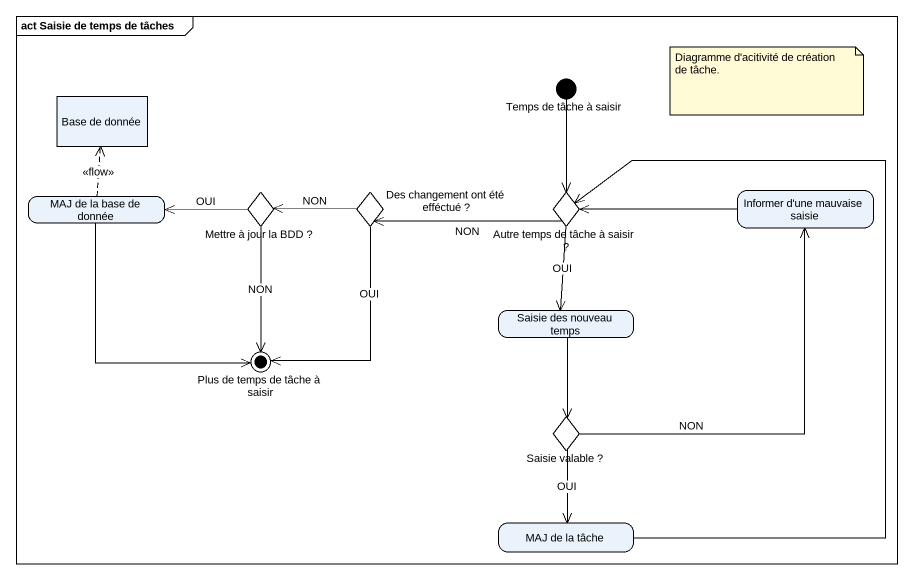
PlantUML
@startuml
mainframe act Saisie de temps de tâches
hide empty description
state "Base de donnée" as Base_de_donnée <<object>>
state "Temps de tâche à saisir" as Temps_de_tâche_à_saisir <<start>>
state "MAJ de la base de donnée" as MAJ_de_la_base_de_donnée
state "Mettre à jour la BDD ?" as Mettre_à_jour_la_BDD <<choice>>
state "Des changement ont été efféctué ?" as Des_changement_ont_été <<choice>>
state "Autre temps de tâche à saisir ?" as Autre_temps_de_tâche_à <<choice>>
state "Informer d'une mauvaise saisie" as Informer_d_une_mauvaise
state "Saisie des nouveau temps" as Saisie_des_nouveau_temps
state "Plus de temps de tâche à saisir" as Plus_de_temps_de_tâche_à <<end>>
state "Saisie valable ?" as Saisie_valable <<choice>>
state "MAJ de la tâche" as MAJ_de_la_tâche
Temps_de_tâche_à_saisir --> Autre_temps_de_tâche_à
MAJ_de_la_base_de_donnée -up[dashed]-> Base_de_donnée : <<flow>>
MAJ_de_la_base_de_donnée --> Plus_de_temps_de_tâche_à
Mettre_à_jour_la_BDD -left-> MAJ_de_la_base_de_donnée : OUI
Mettre_à_jour_la_BDD --> Plus_de_temps_de_tâche_à : NON
Des_changement_ont_été -left-> Mettre_à_jour_la_BDD : NON
Des_changement_ont_été --> Plus_de_temps_de_tâche_à : OUI
Autre_temps_de_tâche_à -left-> Des_changement_ont_été : NON
Autre_temps_de_tâche_à --> Saisie_des_nouveau_temps : OUI
Informer_d_une_mauvaise -left-> Autre_temps_de_tâche_à
Saisie_des_nouveau_temps --> Saisie_valable
Saisie_valable -up-> Informer_d_une_mauvaise : NON
Saisie_valable --> MAJ_de_la_tâche : OUI
MAJ_de_la_tâche -up-> Autre_temps_de_tâche_à
note as N1
  Diagramme d'acitivité de création de tâche.
end note
@enduml
